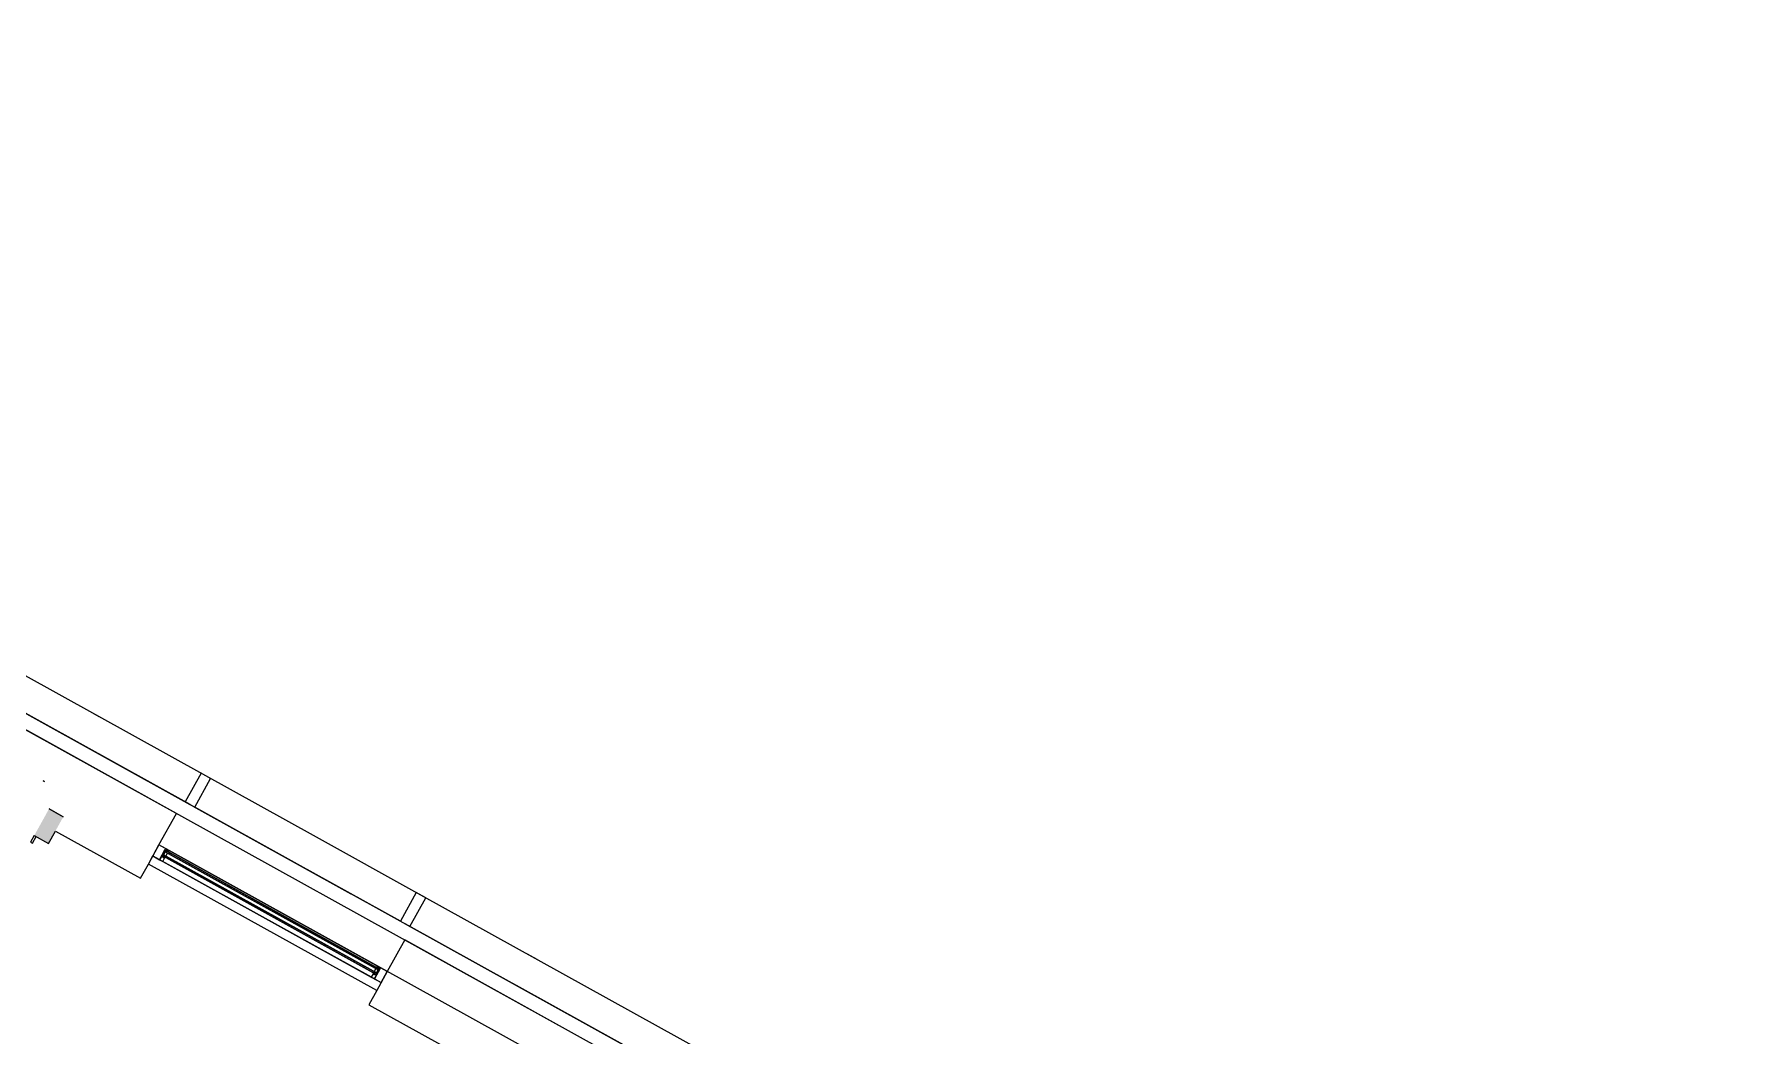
# Model space of a CAD drawing. Header units: metres. Extents: x 2.5 to 42.6, y 0.9 to 31.9.
# Drawn here: x 30.634 to 33.732, y 30.011 to 31.823 of the extents above; entities that cross this region are included whole.
import ezdxf

# ---------------------------------------------------------------- set-up
doc = ezdxf.new("R2010")
doc.units = ezdxf.units.M
for name, color, linetype in [('ARREDI', 9, 'Continuous'), ('INFISSI_VETRATE', 4, 'Continuous'), ('PARETI_STRUTTURE', 7, 'Continuous'), ('PILASTRI_SETTI', 8, 'Continuous')]:
    doc.layers.add(name, color=color, linetype=linetype)

msp = doc.modelspace()

# ---------------------------------------------------------------- linework, layer by layer
at = {"layer": 'ARREDI'}
for points in [[(30.7141, 30.5403), (30.3181, 30.7598), (29.9221, 30.9793)], [(31.5062, 30.1013), (31.4841, 30.1136), (30.9208, 30.4258), (30.7141, 30.5403)], [(30.9208, 30.4258), (30.921, 30.4261), (31.2069, 30.2676)], [(32.2983, 29.6623), (31.5062, 30.1013)]]:
    msp.add_lwpolyline(points, dxfattribs=at)
for points in [[(30.3181, 30.7598), (30.9156, 30.4287), (30.9158, 30.429), (30.3183, 30.7602)], [(30.8605, 30.3291), (30.8709, 30.3479), (30.8772, 30.3444), (30.8778, 30.3456), (30.8595, 30.3558), (30.8484, 30.3358)], [(30.8605, 30.3291), (30.8665, 30.3258), (30.8698, 30.3318), (30.8639, 30.3351)], [(30.8708, 30.3335), (30.8679, 30.3351), (30.867, 30.3334), (30.8698, 30.3318)], [(30.8752, 30.341), (30.8708, 30.3435), (30.8677, 30.3379), (30.8722, 30.3355)], [(30.8734, 30.3465), (30.8727, 30.3451), (30.8761, 30.3432), (30.8769, 30.3446)], [(31.3048, 30.213), (31.9023, 29.8818), (31.9024, 29.8821), (31.305, 30.2133)], [(31.2495, 30.1135), (31.2529, 30.1195), (31.2469, 30.1228), (31.2436, 30.1168)], [(31.2478, 30.1245), (31.2469, 30.1228), (31.2498, 30.1212), (31.2507, 30.123)], [(31.2518, 30.1322), (31.2487, 30.1267), (31.2532, 30.1243), (31.2563, 30.1298)], [(31.2495, 30.1135), (31.2616, 30.1068), (31.2727, 30.1267), (31.2544, 30.1369), (31.2537, 30.1357), (31.2599, 30.1323)], [(31.2574, 30.1337), (31.254, 30.1356), (31.2532, 30.1342), (31.2567, 30.1323)]]:
    msp.add_lwpolyline(points, close=True, dxfattribs=at)
at = {"layer": 'INFISSI_VETRATE'}
for points in [[(30.872, 30.3329), (30.8737, 30.3346)], [(30.8784, 30.3392), (30.8801, 30.341)], [(30.8899, 30.3229), (30.8916, 30.3247)], [(30.8963, 30.3293), (30.898, 30.331)], [(30.9078, 30.313), (30.9096, 30.3147)], [(30.9142, 30.3194), (30.9159, 30.3211)], [(30.9257, 30.3031), (30.9275, 30.3048)], [(30.9321, 30.3094), (30.9338, 30.3112)], [(30.9436, 30.2931), (30.9454, 30.2949)], [(30.95, 30.2995), (30.9518, 30.3013)], [(30.9616, 30.2832), (30.9633, 30.285)], [(30.9679, 30.2896), (30.9697, 30.2913)], [(30.9795, 30.2733), (30.9812, 30.275)], [(30.9858, 30.2797), (30.9876, 30.2814)], [(30.9974, 30.2634), (30.9991, 30.2651)], [(31.0038, 30.2697), (31.0055, 30.2715)], [(31.0153, 30.2534), (31.017, 30.2552)], [(31.0217, 30.2598), (31.0234, 30.2615)], [(31.0332, 30.2435), (31.0349, 30.2452)], [(31.0396, 30.2499), (31.0413, 30.2516)], [(31.0575, 30.2399), (31.0592, 30.2417)], [(31.0511, 30.2336), (31.0529, 30.2353)], [(31.069, 30.2236), (31.0708, 30.2254)], [(31.0754, 30.23), (31.0771, 30.2318)], [(31.0869, 30.2137), (31.0887, 30.2155)], [(31.0933, 30.2201), (31.0951, 30.2218)], [(31.1112, 30.2102), (31.113, 30.2119)], [(31.1049, 30.2038), (31.1066, 30.2055)], [(31.1228, 30.1939), (31.1245, 30.1956)], [(31.1291, 30.2002), (31.1309, 30.202)], [(31.1407, 30.1839), (31.1424, 30.1857)], [(31.1471, 30.1903), (31.1488, 30.192)], [(31.165, 30.1804), (31.1667, 30.1821)], [(31.1586, 30.174), (31.1603, 30.1757)], [(31.1765, 30.1641), (31.1782, 30.1658)], [(31.1829, 30.1704), (31.1846, 30.1722)], [(31.1944, 30.1541), (31.1962, 30.1559)], [(31.2008, 30.1605), (31.2025, 30.1623)], [(31.2187, 30.1506), (31.2204, 30.1523)], [(31.2123, 30.1442), (31.2141, 30.146)], [(31.2302, 30.1343), (31.232, 30.136)], [(31.2366, 30.1407), (31.2384, 30.1424)], [(31.2482, 30.1244), (31.2499, 30.1261)], [(31.2545, 30.1307), (31.2563, 30.1325)]]:
    msp.add_lwpolyline(points, dxfattribs=at)
at = {"layer": 'PARETI_STRUTTURE'}
for points in [[(28.3162, 31.7654), (28.3479, 31.8226), (30.6838, 30.5279)], [(30.9444, 30.4807), (30.3469, 30.8118)], [(30.9072, 30.4338), (30.3269, 30.7554)], [(30.6818, 30.529), (30.3143, 30.7327), (30.2826, 30.6755)], [(30.7516, 30.5875), (30.7344, 30.5971)], [(30.8595, 30.3558), (30.8911, 30.4129), (30.6818, 30.529)], [(30.6838, 30.5279), (38.533, 26.1773)], [(30.6522, 30.4707), (30.6501, 30.4718)], [(30.6501, 30.4718), (30.6522, 30.4707)], [(31.139, 30.3728), (30.9444, 30.4807)], [(30.6865, 30.4067), (30.6606, 30.421)], [(30.6606, 30.421), (30.6865, 30.4067)], [(31.1104, 30.3212), (30.9244, 30.4242)], [(30.6339, 30.3728), (30.6272, 30.3607), (30.6307, 30.3588), (30.6373, 30.3709)], [(30.6339, 30.3728), (30.6597, 30.3584), (30.6721, 30.3808)], [(30.6721, 30.3808), (30.8261, 30.2955), (30.8404, 30.3213)], [(31.3336, 30.265), (31.139, 30.3728)], [(31.2536, 30.0923), (30.8404, 30.3213), (30.8595, 30.3558)], [(31.2727, 30.1267), (31.2536, 30.0923), (30.8404, 30.3213), (30.8484, 30.3358)], [(30.8484, 30.3358), (30.8665, 30.3258)], [(31.0661, 30.2413), (30.8595, 30.3558)], [(30.8665, 30.3359), (31.2521, 30.1222), (31.2532, 30.1242), (30.8677, 30.3379)], [(30.8778, 30.3456), (31.2518, 30.1383)], [(35.0018, 28.0598), (30.8778, 30.3456)], [(30.8778, 30.3456), (31.2544, 30.1369)], [(31.2544, 30.1369), (30.8778, 30.3456)], [(30.8665, 30.3258), (31.2436, 30.1168)], [(30.8667, 30.3256), (31.2433, 30.1169)], [(31.2963, 30.2181), (31.1104, 30.3211)], [(31.9311, 29.9338), (31.3336, 30.265)], [(31.2727, 30.1267), (31.0661, 30.2413)], [(31.6171, 30.0106), (31.3044, 30.1839), (31.2727, 30.1267)], [(31.8938, 29.8869), (31.3136, 30.2085)], [(31.5436, 30.1485), (31.5264, 30.1581)], [(31.2536, 30.0923), (31.2393, 30.0665), (31.4986, 29.9227)], [(31.2436, 30.1168), (31.2617, 30.1068)], [(31.2616, 30.1068), (31.2536, 30.0923)]]:
    msp.add_lwpolyline(points, dxfattribs=at)
for points in [[(30.9072, 30.4338), (30.9244, 30.4242), (30.953, 30.4759), (30.9358, 30.4854)], [(31.2727, 30.1267), (30.8595, 30.3558), (30.8484, 30.3358), (31.2616, 30.1068)], [(30.8665, 30.3359), (30.8677, 30.3379), (31.2532, 30.1242), (31.2521, 30.1222)], [(31.2574, 30.1318), (30.8719, 30.3455), (30.8707, 30.3435), (31.2563, 30.1298)], [(31.2563, 30.1298), (30.8708, 30.3434), (30.8719, 30.3455), (31.2574, 30.1318)], [(31.2963, 30.2181), (31.3136, 30.2085), (31.3422, 30.2602), (31.325, 30.2697)]]:
    msp.add_lwpolyline(points, close=True, dxfattribs=at)
at = {"layer": 'PILASTRI_SETTI'}
msp.add_solid([(30.6597, 30.3585), (30.6865, 30.4067), (30.6339, 30.3728), (30.6606, 30.421)], dxfattribs=at)

doc.saveas('drawing.dxf')
